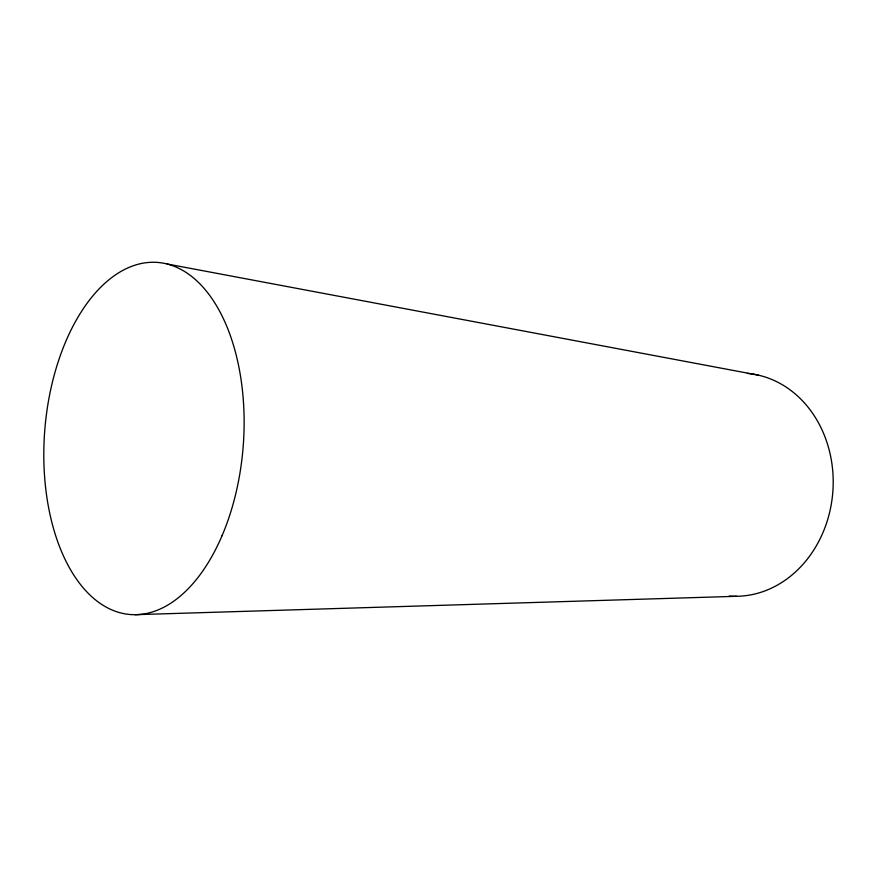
<?xml version="1.0" encoding="UTF-8"?>
<svg xmlns="http://www.w3.org/2000/svg" width="877" height="877" viewBox="0 0 877 877"><rect width="100%" height="100%" fill="white"/><g stroke="black" fill="none" stroke-linecap="round" stroke-linejoin="round"><path stroke-width="1.32" d="M135.157 614.689L736.79 596.294M167.189 263.999L758.506 375.181M747.368 373.416A111.697 95.242 -85.6 0 1 832.777 492.534A111.697 95.242 -85.6 0 1 729.28 596.064M222.056 535.704A176.573 99.539 -85.6 0 0 159.406 262.607A176.573 99.539 -85.6 0 0 50.592 517.145A176.573 99.539 -85.6 0 0 222.056 535.704"/></g></svg>
